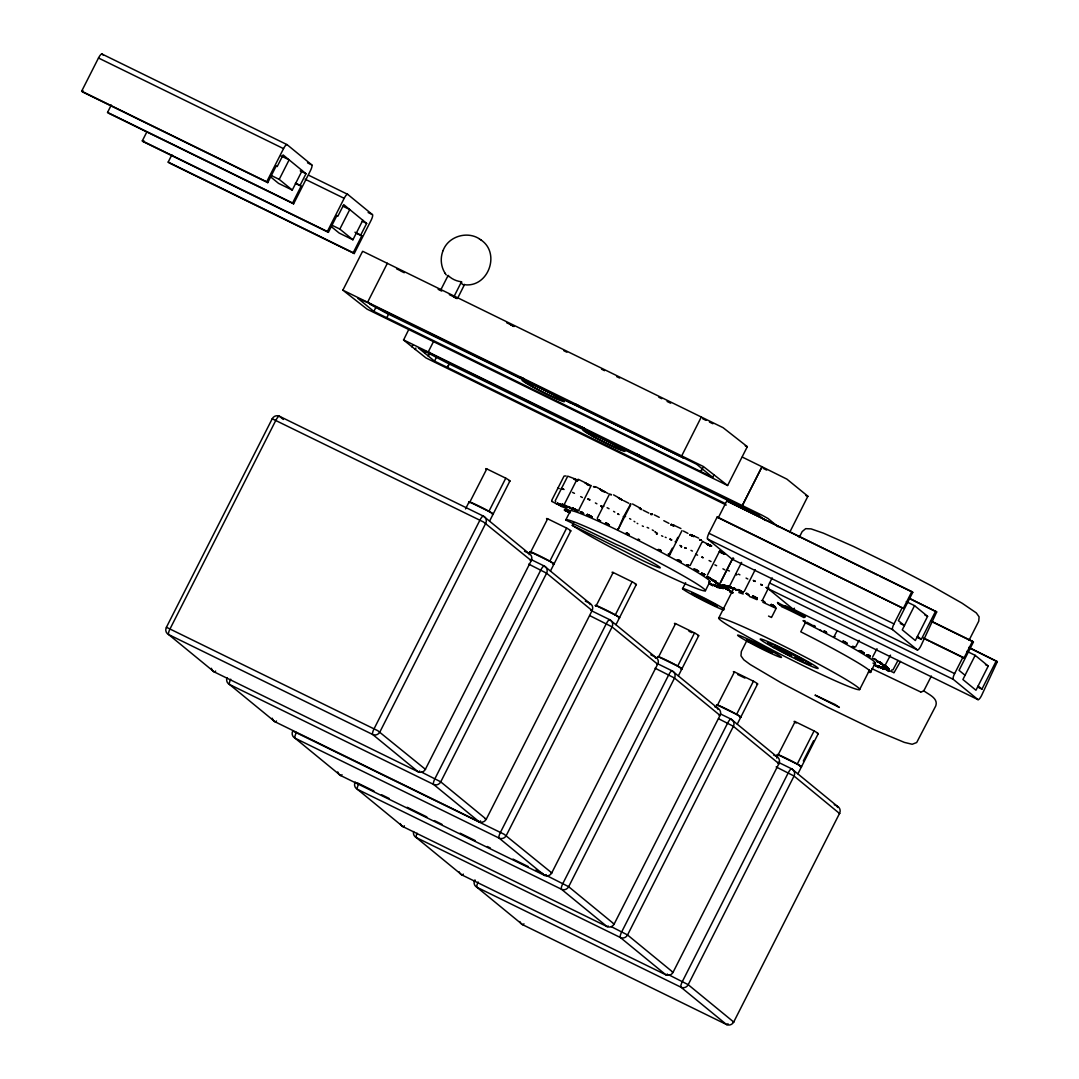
<?xml version="1.0" encoding="UTF-8"?>
<svg xmlns="http://www.w3.org/2000/svg" width="1079" height="1079" viewBox="0 0 1079 1079"><rect width="100%" height="100%" fill="white"/><g stroke="black" fill="none" stroke-linecap="round" stroke-linejoin="round"><path stroke-width="1.5" d="M617.93 528.723L618.024 529.668L623.837 516.288L630.837 503.731L630.244 504.298M669.493 555.226L668.683 555.415L669.735 554.957L681.982 530.598M720.57 582.593L733.046 557.803M803.289 620.56L805.352 622.731A78.268 4.37 26.9 0 1 872.978 663.086M555.712 501.843L555.253 500.71L567.743 476.149L575.174 478.982M564.519 503.933L576.914 479.521M741.597 562.375L729.917 585.452M465.669 284.856C488.827 286.569 500.4 253.012 481.14 240.077M775.302 606.857L776.111 608.408L771.512 617.471A78.268 4.37 26.9 0 0 768.531 616.069M744.24 591.44L755.206 569.712M443.159 250.436C440.016 257.827 440.812 266.715 445.209 273.432M579.207 511.001L578.843 509.935L591.225 485.51M815.238 695.2L835.227 704.574L839.341 707.433L815.238 695.213M869.081 656.167L870.308 656.855L868.716 655.992M443.091 250.557C448.257 236.395 467.072 230.731 479.413 238.864M597.24 518.298L609.622 493.872M618.267 529.29L630.662 504.878M675.818 541.469L677.814 537.369M702.537 541.105L690.142 565.517M719.733 550.829L707.352 575.255M720.125 583.024L732.52 558.612M762.637 599.803L768.72 587.515M293.609 203.837L292.598 203.014L301.122 186.195L300.097 185.345L306.004 173.706L283.103 154.931L277.195 166.571L276.278 165.829L267.754 182.648L82.705 92.025L81.667 91.175L98.486 58.01A5.449 1.335 -63.9 0 1 102.006 54.031L287.054 144.64L311.831 164.952A5.449 1.335 -63.9 0 1 310.428 170.671L293.609 203.837L108.561 113.214L107.549 112.391L111.285 105.027M82.705 92.025L83.231 90.973M308.661 175.23L347.694 194.341L372.471 214.654A5.449 1.335 -63.9 0 1 371.068 220.372L354.236 253.538L353.238 252.715L361.762 235.896L360.737 235.047L366.644 223.407L343.742 204.632L337.835 216.272L336.918 215.53L328.38 232.349L143.332 141.727L142.307 140.877L146.515 132.582M143.332 141.727L143.871 140.675M354.236 253.538L169.187 162.916L168.189 162.093L171.912 154.729M267.754 182.648L266.715 181.798L283.534 148.632A5.449 1.335 -63.9 0 1 287.054 144.64M302.174 170.563L292.274 190.079L279.218 179.384L289.118 159.854L280.864 155.821M328.38 232.349L327.355 231.499L344.174 198.334A5.449 1.335 -63.9 0 1 347.694 194.341M362.814 220.264L352.914 239.781L339.845 229.085L349.758 209.555L342.879 206.197M272.205 418.773L483.581 522.034L531.246 560.635L425.396 769.273A5.449 5.274 -50.7 0 1 418.193 771.809L214.168 671.893L168.648 634.573A5.449 5.274 -50.7 0 1 166.355 627.398L272.205 418.773A5.449 5.274 -50.7 0 1 279.407 416.238L483.446 516.153L528.966 553.46A5.449 5.274 -50.7 0 1 531.246 560.635L530.288 560.446M342.866 290.17L362.571 251.34L363.259 251.555L723.078 427.675L747.315 446.679L727.61 485.496L367.103 309.16L342.866 290.17L703.373 466.506L727.61 485.496M367.683 302.093L387.374 263.263M371.324 304.211L357.823 298.29L373.847 311.413L712.653 477.377L713.961 474.8M373.847 311.413L375.816 307.528M386.781 317.752L389.047 313.261M726.288 505.053L425.949 357.904L403.559 340.02L408.428 330.161M440.556 290.345L448.109 275.469A23.536 22.78 -50.7 0 0 461.502 281.754L461.502 281.848A23.603 5.786 -63.9 0 0 464.604 284.397L457.86 297.791M412.744 345.401L411.881 346.872M415.159 349.529L415.914 348.004M429.86 352.995L428.336 355.976L424.87 353.238L425.895 351.228M453.935 296.685L461.502 281.754M428.323 351.794L433.623 341.342M725.128 503.434L434.486 361.114L428.039 355.841L429.806 352.361M431.964 353.912L430.642 353.629L744.793 507.966L743.795 506.982M434.486 361.114L436.455 357.23M447.407 367.44L449.687 362.962M447.421 367.453L449.39 363.569M465.535 508.91L469.082 501.91M469.608 502.625A13.622 0.755 26.9 0 1 469.824 502.099L486.777 468.893L505.768 478.186A13.622 0.755 26.9 0 1 509.032 480.829L509.032 480.829M492.172 514.063A13.622 0.755 26.9 0 0 488.895 511.419L505.768 478.186M489.61 521.063L509.881 481.045M530.477 552.515A13.622 0.755 26.9 0 1 530.706 551.989L547.66 518.797L566.637 528.09A13.622 0.755 26.9 0 1 569.901 530.72M573.596 522.775L572.275 525.365L624.876 551.45A27.663 1.551 26.9 0 0 656.922 566.947A27.663 1.551 26.9 0 0 649.625 560.959A27.663 1.551 26.9 0 0 616.446 544.531L565.76 520.024L570.359 510.96A78.268 4.37 26.9 0 1 646.982 544.801A78.268 4.37 26.9 0 1 708.647 581.797M553.041 563.953L552.947 563.926A13.622 0.755 26.9 0 0 549.777 561.323L566.637 528.09M550.479 570.966L570.751 530.935M595.986 606.209A13.622 0.755 26.9 0 1 596.201 605.683L613.155 572.477L632.132 581.77A13.622 0.755 26.9 0 1 635.41 584.413L635.315 584.373M681.699 455.891L701.31 416.993M683.155 457.28L684.167 458.265L369.949 304.049L384.987 312.451L684.167 458.265M618.55 617.647A13.622 0.755 26.9 0 0 615.273 615.003L632.132 581.77M615.988 624.66L636.246 584.629M700.716 471.469L702.227 468.488M700.891 471.631L702.861 467.746M909.651 598.373L936.693 611.955L920.886 645.943A5.449 1.335 -63.9 0 1 917.366 649.936L732.317 559.313L707.541 539.001A5.449 1.335 -63.9 0 1 708.943 533.282L717.238 516.935L903.312 608.408L911.849 591.589L726.801 500.966L718.263 517.785L820.917 568.053M682.656 588.608L685.637 582.727M658.392 657.354A13.622 0.755 26.9 0 1 658.608 656.841L675.562 623.635L694.539 632.928A13.622 0.755 26.9 0 1 697.816 635.558L697.722 635.531M761.949 466.694L742.325 505.592L762.03 466.762L742.325 457.091M705.383 590.712L709.982 581.662M680.862 668.764L680.957 668.805A13.622 0.755 26.9 0 0 677.679 666.161L694.539 632.928M678.394 675.805L698.652 635.787M718.789 617.957L734.017 587.92M789.653 532.433L807.888 496.219L786.888 479.13L762.03 466.762M968.834 647.36L997.333 661.656L981.512 695.645A5.449 1.335 -63.9 0 1 977.992 699.637L792.944 609.015L768.181 588.702A5.449 1.335 -63.9 0 1 769.583 582.984L772.173 577.885M747.302 639.753L741.327 651.5L740.976 655.83L743.768 659.768L750.148 664.489L781.007 682.71L827.418 707.136L873.734 729.552L904.364 742.392L912.2 744.267L916.691 742.527L935.803 705.828C938.474 697.965 928.223 694.417 923.462 690.547M799.188 537.463L802.169 531.583L805.689 528.656L811.084 528.885L823.385 533.147L853.354 546.379L892.67 565.544L932.04 586.126L962.171 603.255L976.306 612.912L979.098 616.837L978.747 621.167L969.05 640.279M717.279 705.626A13.622 0.755 26.9 0 1 717.495 705.1L734.448 671.907L753.439 681.2A13.622 0.755 26.9 0 1 756.703 683.83M739.843 717.063L739.749 717.036A13.622 0.755 26.9 0 0 736.566 714.433L753.439 681.2M737.281 724.076L757.552 684.046M805.352 622.731L800.753 631.795A78.268 4.37 26.9 0 1 868.393 672.15M777.932 755.34A13.622 0.755 26.9 0 1 778.148 754.814L795.102 721.622L814.079 730.915A13.622 0.755 26.9 0 1 817.356 733.545M800.402 766.751L800.497 766.778A13.622 0.755 26.9 0 0 797.219 764.148L814.079 730.915M803.329 760.965L813.593 740.734M797.934 773.791L818.192 733.76M859.639 689.548A79.01 4.41 26.9 0 0 756.581 632.887A79.01 4.41 26.9 0 0 751.416 638.835A79.01 4.41 26.9 0 0 859.639 689.548L869.553 670.032M917.366 649.936L892.589 629.623A5.449 1.335 -63.9 0 1 893.992 623.905L902.287 607.558M870.483 672.406L875.082 663.342M911.849 591.589L912.767 592.331L898.402 620.641L904.431 625.577L902.273 629.826L915.329 640.535L927.589 616.352L914.533 605.643L906.279 601.61M914.533 605.643L904.431 625.577L900.304 623.554M916.975 637.284L921.304 639.415L935.668 611.105M921.007 692.044L923.718 691.005L931.366 676.047M977.992 699.637L953.229 679.325A5.449 1.335 -63.9 0 1 954.632 673.606L962.927 657.259L923.88 638.148M930.705 641.83L963.952 658.109L972.489 641.29L930.557 620.762M972.489 641.29L973.406 642.032L959.042 670.342L965.058 675.279L962.9 679.527L975.969 690.236L988.229 666.053L975.173 655.344L966.919 651.311M965.058 675.279L975.173 655.344M977.614 686.986L981.944 689.117L996.308 660.807M602.082 507.548C602.662 506.011 599.25 505.619 602.473 506.82M767.493 589.067C768.086 587.529 764.674 587.138 767.87 588.338M668.737 554.943L672.298 548.226M834.134 636.462L836.98 631.094M855.539 647.036L859.1 640.319M872.749 656.76L877.011 648.708M885.522 664.543L890.512 655.142M897.984 660.429L893.007 669.83L891.618 670.046M900.479 661.4L894.032 672.676M888.88 671.421L886.668 670.019L889.056 671.111M669.371 554.7L668.157 554.053L669.627 554.417M835.146 636.475L834.458 636.812M603.255 505.97L603.903 506.24M566.07 475.947L564.061 476.055L551.666 500.467L552.03 501.533M650.866 514.481L652.377 514.4L650.772 514.13M838.828 813.256L839.678 813.499M688.496 565.14L686.716 565.086L688.874 565.436L687.876 564.951M853.894 646.658L852.113 646.604L854.271 646.955L853.273 646.469M638.08 539.433L639.577 539.972L638.161 539.621M803.437 620.749L804.867 621.113M761.491 600.477L761.801 600.612M680.701 545.88L679.824 545.408M839.556 813.512L793.928 775.963L776.152 766.94M643.394 526.431L642.288 525.905M651.15 514.022L652.566 514.359L650.947 514.049M671.61 525.122L673.66 525.729L671.071 524.542L673.97 525.5L670.922 524.664L672.527 525.486M557.937 488.059L559.273 488.666M854.271 646.955L852.289 646.523M662.803 536.357L661.562 535.737M166.409 627.263L377.744 730.672L425.517 769.408L424.654 769.165M703.967 574.001L701.687 573.273L704.641 574.662L701.39 573.502L704.789 574.527L702.928 573.583M869.364 655.506L867.084 654.791L870.052 656.167L866.801 655.02L870.187 656.045L868.339 655.088M871.832 668.629L920.684 691.976M647.157 527.415L648.681 528.103M699.624 539.905L700.595 539.959M688.348 565.693L686.527 565.126L688.537 565.652M853.745 647.198L851.938 646.645L853.934 647.171M638.04 539.244L639.469 539.594M803.477 620.951L804.894 621.302M814.726 625.941L814.402 625.645M623.311 516.571L624.026 516.908M691.099 535.494L693.864 536.506L690.142 534.685L694.148 536.263L689.994 534.82L692.394 536.061M619.036 514.548L617.687 513.793L618.415 514.224M624.808 516.234L625.577 516.598M823.736 631.161L826.487 632.402M715.134 580.907L712.167 579.801L716.186 581.783L711.911 580.043L716.321 581.648L713.732 580.286M880.531 662.425L877.564 661.306L881.597 663.302L877.308 661.548L881.732 663.167L879.142 661.805M637.756 523.666L637.176 523.328M567.325 510.812L564.56 509.801L568.687 512.188L564.573 510.354M661.09 550.492L658.352 549.44L661.063 550.695M732.681 592.924L729.957 591.319L732.722 592.317M687.04 564.87L688.874 565.436M686.891 565.005L688.726 565.571M727.705 570.211L729.444 571.034M695.834 554.255L697.56 555.159M747.315 446.679L745.238 445.856M403.506 339.872L762.098 515.249L767.965 518.473L778.08 526.754M807.942 496.38L805.878 495.558M707.972 544.882L711.29 546.217L706.678 543.883L711.52 545.961L706.556 544.018L709.55 545.623M671.421 524.407L674.132 525.46L671.246 524.448M669.843 539.109L671.677 539.932L670.221 539.23M721.204 585.411L717.764 583.995L722.566 586.463L717.535 584.265L722.687 586.329L719.558 584.629M886.601 666.93L883.161 665.514L887.963 667.982L882.946 665.77L888.084 667.834L884.955 666.148M893.79 672.662L888.408 670.113M355.531 782.113L355.139 782.14A5.449 5.274 -50.7 0 0 357.419 789.315L402.939 826.635L606.978 926.537A5.449 5.274 -50.7 0 0 614.18 924.015L720.03 715.377A5.449 5.274 -50.7 0 0 717.737 708.202L672.217 670.895L657.111 663.491M486.683 468.866L486.777 468.893A13.622 0.755 26.9 0 0 486.467 469.378M547.566 518.756L547.66 518.797A13.622 0.755 26.9 0 0 547.336 519.282M726.909 587.974L723.591 586.639L728.46 589.147L723.55 586.828L728.527 588.972L725.263 587.192M469.824 502.099L488.895 511.419M613.155 572.477L613.061 572.45A13.622 0.755 26.9 0 0 612.845 572.962M530.706 551.989L549.777 561.323M675.562 623.635L675.467 623.595A13.622 0.755 26.9 0 0 675.252 624.121M734.354 671.866L734.448 671.907A13.622 0.755 26.9 0 0 734.138 672.392M795.007 721.581L795.102 721.622A13.622 0.755 26.9 0 0 796.221 723.011M717.495 705.113L736.566 714.433M778.148 754.814L797.219 764.148M562.645 488.814C564.573 489.745 562.24 488.666 563.063 489.003M654.373 514.899L659.242 517.327M650.624 514.265L651.338 514.602M666.161 537.571L665.244 537.221M721.096 552.65L724.737 554.215L719.572 551.504L724.926 553.945L719.464 551.652L722.863 553.514M704.29 574.783L701.229 573.542L704.479 574.743M677.41 559.974L681.294 561.808L677.464 560.149M721.784 587.205L718.074 585.587L723.348 588.379L717.913 585.87L723.443 588.23L718.074 585.587M561.08 504.783L557.438 503.219L562.618 506.321L557.317 503.704M726.477 586.288L722.836 584.737L728.015 587.826L722.714 585.209M572.531 492.402L574.473 493.346M628.464 533.903L626.683 533.013L628.868 534.671L626.373 533.242L629.017 534.537L627.681 533.404M846.705 642.787L842.834 641.101L846.664 642.976M475.326 880.194L474.679 880.127A5.449 5.274 -50.7 0 0 476.958 887.302L522.479 924.609L726.518 1024.524A5.449 5.274 -50.7 0 0 733.72 1022.002L839.57 813.364A5.449 5.274 -50.7 0 0 837.277 806.188L791.757 768.868L778.161 762.206M671.071 524.542L673.809 525.594M670.922 524.664L673.66 525.729M670.207 539.257L671.664 539.959M659.229 549.548L660.146 549.899M658.365 549.831L661.09 550.883M824.626 631.053L825.543 631.417M564.533 510.178L568.66 512.026L564.519 510.003L568.714 511.662L565.935 510.192M600.747 505.916L602.217 506.685M766.144 587.435L767.614 588.19M716.82 586.153L713.111 584.467L718.331 587.637L712.963 584.885L718.385 587.542L713.044 584.629L718.547 587.246L714.999 585.223M882.217 667.658L878.508 665.986L883.728 669.155L878.36 666.404L883.795 669.047L878.441 666.148L883.944 668.764L880.397 666.728M566.07 505.876L562.334 504.203L567.581 507.292L562.186 504.527L567.77 506.982L564.25 504.945M731.468 587.394L727.732 585.722L733.073 588.662L727.529 586.167M578.142 479.238L585.223 482.704M738.36 574.082L739.884 574.837M766.872 587.839L766.306 587.542M656.882 664.124L657.731 664.327A5.449 5.274 -50.7 0 0 655.331 657.044L609.81 619.737L591.683 610.849M778.175 763.541L779.038 763.784L733.275 726.248L718.52 718.708M613.438 923.907L614.275 924.163L568.539 886.614L546.23 875.366M672.325 972.179L673.188 972.422L627.438 934.886L611.159 926.605M732.978 1021.894L733.841 1022.137L688.078 984.601L668.791 974.836M690.466 534.537L694.283 536.209L690.29 534.591M701.687 573.273L704.789 574.527M701.552 573.408L704.641 574.662M867.084 654.791L870.187 656.045M866.801 655.02L870.052 656.167M576.119 509.679L572.558 508.02L577.467 511.028L572.356 508.317L577.575 510.906L572.45 508.182L575.013 509.625M608.421 524.192L605.872 522.937L609.257 525.149L605.589 523.18L608.92 525.298M741.516 591.198L737.955 589.539L742.986 592.411L737.753 589.835L743.094 592.263L739.803 590.28M773.818 605.697L771.269 604.442L774.655 606.668L770.986 604.699L774.493 606.762L771.134 604.591L773.063 605.602M712.046 579.936L716.186 581.783M674.469 525.513L680.903 528.535M563.049 489.03L564.047 489.515M656.572 533.161L657.394 533.579L656.437 534.024C658.837 533.876 654.778 532.284 657.084 533.444M590.577 515.924L587.408 514.413L591.764 517.043L587.286 514.562L589.66 515.762M755.974 597.442L752.805 595.918L757.161 598.562L752.683 596.08L755.057 597.28M587.799 498.889L589.822 499.887L588.298 499.105M753.708 580.623L755.219 581.406M719.073 715.188L720.138 715.512L674.388 677.976L655.101 668.211M550.816 872.668L551.895 872.992L504.109 834.256L292.733 730.982A5.449 5.274 -50.7 0 0 295.012 738.157L340.532 775.477L544.571 875.393A5.449 5.274 -50.7 0 0 551.774 872.857L657.624 664.219L611.982 626.818L589.673 615.583M693.945 568.984L698.666 571.182M859.343 650.502L864.036 652.862M709.065 560.527L711.061 561.552M715.876 581.932L711.776 580.097L716.038 581.878M519.889 376.854L523.76 378.5M584.4 428.201L577.939 425.463L583.928 428.606M485.078 818.88L486.373 819.325L440.637 781.776L421.349 772.011M722.687 586.329L717.656 584.144M706.961 543.722L711.641 545.893L706.812 543.776M753.695 580.637L755.206 581.419L753.209 580.381M690.142 534.685L693.999 536.371M689.994 534.82L693.864 536.506M678.704 559.92L679.999 560.473M677.396 559.785L681.267 561.471M844.102 641.425L845.396 641.992M842.807 641.492L846.664 643.165M590.658 610.121L592.236 610.674L546.487 573.138L528.697 564.115M722.917 568.808L724.805 569.806M719.464 551.652L724.845 554.067M706.839 576.604L712.046 579.329M872.237 658.123L877.443 660.847M564.56 509.801L568.714 511.662M564.519 510.003L568.673 511.851M712.167 579.801L716.321 581.648M729.957 591.319L732.722 592.546M732.722 593.086L729.984 591.872L731.98 592.803M877.564 661.306L881.732 663.167M877.308 661.548L881.597 663.302M694.552 536.25L698.612 538.084M692.435 551.072L690.978 550.371M557.33 503.569L562.658 506.186L557.371 503.394L562.806 505.862L559.286 503.893M722.728 585.074L728.055 587.704L722.768 584.912L728.204 587.381L724.683 585.411M722.31 586.639L717.441 584.332L722.31 586.639L720.448 585.789M887.707 668.144L882.838 665.851L887.842 668.09M520.591 377.677L523.288 378.904M707.204 543.749L702.672 541.604M684.747 547.606L686.042 548.199M722.431 552.529L719.787 551.315L725.007 553.851M357.149 782.801L373.941 791.001M706.678 543.883L711.412 546.082M706.556 544.018L711.29 546.217M695.577 569.307L697.169 570.036M693.945 569.159L698.639 571.357M715.202 582.134L720.651 584.885M860.988 650.812L862.566 651.554M883.364 664.934L880.599 663.652L886.142 666.242L880.68 663.477L886.048 666.404L883.283 665.096M629.61 518.581L630.824 519.269M714.837 564.83L716.618 565.693M652.282 529.924L653.604 530.666M562.253 504.379L567.675 507.143M727.651 585.897L732.978 588.797L727.651 585.897L733.167 588.5L729.647 586.463M730.915 591.157L725.466 588.406M723.591 586.639L728.527 588.972M717.535 584.265L722.444 586.571M723.523 587.003L728.419 589.458L723.55 587.165M723.146 588.581L717.845 585.964L723.24 588.5M883.161 665.514L888.084 667.834M883.054 665.662L887.963 667.982M577.616 480.816L575.067 479.143M613.573 494.87L618.227 497.446M731.926 592.654L729.917 591.508M632.537 503.96L638.93 507.454M628.828 503.259L623.473 500.562M687.957 533.39L683.439 531.03M562.321 506.415L557.061 503.65L562.253 506.577M570.359 510.96L563.238 506.995M718.466 585.196L723.834 587.799L718.56 585.034M886.574 668.022L889.123 669.466L883.863 666.714L889.231 669.317L883.701 666.957L888.894 669.695M675.103 541.766L675.953 542.265M719.693 551.382L724.926 553.945M562.105 488.935L561.269 488.45M727.502 570.454L726.639 569.914M708.714 577.076L710.468 577.926M874.111 658.581L875.865 659.444M727.651 588.095L722.39 585.344M730.766 591.373L725.371 588.648M886.479 668.171L883.768 666.849L889.002 669.6M98.486 58.01L283.534 148.632M307.502 162.821L311.831 164.952M300.232 170.873L306.004 173.706M305.141 179.222L344.174 198.334M368.128 212.523L372.471 214.654M295.767 183.228L300.097 185.345M295.349 183.363L301.122 186.195M270.964 175.337L279.218 179.384M362.301 221.276L366.644 223.407M292.274 190.079L278.517 183.349L270.209 176.538M81.667 91.175L266.715 181.798M354.951 232.214L360.737 235.047M355.989 233.064L361.762 235.896M107.549 112.391L292.598 203.014M331.59 225.039L339.845 229.085M352.914 239.781L339.157 233.051L330.835 226.239M142.307 140.877L327.355 231.499M396.573 268.819L399.594 270.289M449.323 294.648L456.862 298.343M506.59 322.688L514.13 326.384M563.858 350.729L566.88 352.213M601.542 369.18L604.55 370.663M616.608 376.571L619.629 378.041M658.81 397.234L661.818 398.704M702.591 418.692L706.03 420.378M709.456 422.064L712.895 423.737M400.188 270.748L404.247 272.731M438.141 289.334L441.702 291.074M453.558 296.887L457.118 298.627M510.502 324.766L514.063 326.505M667.078 401.442L670.639 403.182M168.189 162.093L353.238 252.715M763.231 468.394L766.656 470.08M682.832 457.469L696.629 464.253L712.653 477.377M865.061 568.97L726.801 500.966M866.504 569.685L878.063 575.35M879.506 576.051L912.767 592.331M909.233 598.508L936.693 611.955M924.838 615.003L927.589 616.352M931.474 621.504L973.406 642.032M822.36 568.754L880.181 597.078M881.637 597.779L903.312 608.408M969.873 648.209L997.333 661.656M985.478 664.704L988.229 666.053M708.943 533.282L893.992 623.905M923.476 638.282L929.262 641.115M707.541 539.001L892.589 629.623M769.583 582.984L954.632 673.606M609.042 508.722L607.113 507.71M768.181 588.702L953.229 679.325M688.955 631.242L691.882 632.672M524.434 551.248L528.966 553.46A5.449 1.335 -63.9 0 1 529.142 554.727M530.706 559.381L544.315 566.043L589.835 603.363A5.449 5.274 -50.7 0 1 592.115 610.539L486.278 819.177A5.449 5.274 -50.7 0 1 479.063 821.699L275.037 721.784L229.517 684.477A5.449 5.274 -50.7 0 1 227.062 677.666M737.631 674.51L744.928 678.084M596.296 605.71L615.273 615.003M585.304 601.138L589.835 603.363A5.449 1.335 -63.9 0 1 590.011 604.631M658.703 656.868L677.679 666.161M650.799 654.832L655.331 657.044A5.449 1.335 -63.9 0 1 655.519 658.311M714.716 706.718L717.737 708.202A5.449 1.335 -63.9 0 1 717.926 709.469M720.529 713.974L731.117 719.154L776.637 756.473A5.449 5.274 -50.7 0 1 778.917 763.649L673.067 972.287A5.449 5.274 -50.7 0 1 665.864 974.809L461.839 874.907L416.319 837.587A5.449 5.274 -50.7 0 1 413.608 831.545M773.616 754.99L776.637 756.473A5.449 1.335 -63.9 0 1 776.745 758.105M834.256 804.705L837.277 806.188A5.449 1.335 -63.9 0 1 837.466 807.456M381.494 794.697L389.047 798.393M407.188 807.281L426.839 816.897M434.392 820.606L441.945 824.302M460.086 833.177L475.192 840.581M487.29 846.502L490.311 847.986M512.984 859.086L528.09 866.491M535.656 870.187L543.209 873.882M575.12 479.049L577.831 480.371M575.12 509.477L577.697 510.745L574.406 508.762M585.196 483.082L590.321 485.806M732.897 588.905L727.583 586.045M567.5 507.4L562.132 504.648M557.438 503.219L562.806 505.862M722.836 584.737L728.204 587.381M557.371 503.394L562.725 506.038M722.768 584.912L728.123 587.556M717.994 585.749L723.348 588.379M668.94 523.342L663.801 520.698M588.284 499.132L589.808 499.914M881.799 667.092L886.628 669.519L881.921 666.943M716.402 585.587L721.109 588.149M648.87 513.105L643.232 510.259M564.317 506.199L559.61 503.637M820.283 630.109L821.321 630.635M882.582 664.205L884.416 665.136M880.545 663.801L885.967 666.552M717.184 582.7L719.005 583.618M727.448 588.999L729.269 589.916M725.412 588.541L730.834 591.292M725.007 585.142L729.687 587.866M723.55 586.828L728.433 589.323M723.496 588.176L719.99 586.315M600.018 489.461L604.496 491.943M754.936 597.415L757.013 598.67L752.562 596.201L757.296 598.413L754.477 596.606M589.067 515.088L591.899 516.895L587.165 514.683L591.616 517.151L589.539 515.897M574.986 479.278L577.697 480.654M746.075 578.074L747.801 578.991M580.664 496.596L582.39 497.513M727.732 585.722L733.167 588.5M562.334 504.203L567.77 506.982M878.508 665.986L883.944 668.764M562.186 504.527L567.581 507.292M878.441 666.148L883.863 668.926M713.111 584.467L718.547 587.246M713.044 584.629L718.466 587.408M878.239 667.078L879.115 667.726L874.273 664.961L878.077 667.146M608.111 493.548L604.28 491.431M574.851 404.166L579.113 406.028L575.215 403.937M635.491 453.868L639.753 455.729L635.855 453.639M709.159 583.253L713.003 585.465M885.846 667.294L887.599 668.225M883.863 666.714L889.123 669.466M609.096 525.244L605.427 523.248L609.406 525.014L607.248 523.49M724.265 585.897L726.019 586.828M722.364 585.492L727.57 588.352L722.364 585.627M718.371 585.344L723.604 588.082M558.855 504.392L560.621 505.309M556.966 503.987L562.199 506.725M720.839 588.338L716.173 585.789L720.974 588.271M733.113 587.826L736.957 590.213M567.716 506.321L571.546 508.695M618.469 497.972L621.99 500.049M590.348 485.644L585.25 482.812L590.334 485.51M586.787 484.35L588.514 485.267M760.776 584.454L762.3 585.263M595.379 502.949L596.889 503.785M770.986 604.699L774.803 606.519L772.645 605.009M737.955 589.539L743.094 592.263M737.847 589.7L742.986 592.411M572.45 508.182L577.697 510.745M572.356 508.317L577.467 511.028M756.865 598.737L752.427 596.282L757.013 598.67M591.467 517.219L587.03 514.764L591.616 517.151M557.034 504.244L551.706 501.236M772.915 605.724L774.655 606.668M595.918 486.831L599.897 489.003M573.65 479.049L577.278 480.883M883.647 667.645L885.225 668.508M881.691 667.227L886.372 669.776M726.639 585.614L728.204 586.477M718.25 586.14L719.828 586.989M559.596 503.799L564.29 506.483L559.623 503.947M593.369 486.723L595.015 487.263M712.666 585.627L708.876 583.442L712.841 585.573M604.496 491.768L600.018 489.165L604.456 491.619M601.462 490.675L602.959 491.511M752.805 595.918L757.296 598.413M752.683 596.08L757.161 598.562M587.408 514.413L591.899 516.895M587.286 514.562L591.764 517.043M613.587 511.365L614.774 512.066M746.182 593.207L748.907 595.095M580.785 511.689L583.51 513.577M564.304 399.756L570.413 402.764L565.774 399.958M624.943 449.457L631.053 452.465L626.413 449.66M626.373 533.242L628.868 534.671M876.161 665.23L877.443 665.972M874.556 664.772L878.4 666.984M734.408 588.149L735.703 588.891M710.764 583.712L712.046 584.454M569.011 506.644L570.292 507.373M641.614 509.558L639.254 507.858M621.976 499.86L618.415 497.648L621.909 499.698M771.269 604.442L774.803 606.519M605.872 522.937L609.406 525.014M605.737 523.072L609.257 525.149M593.882 486.454L595.19 487.236M634.061 521.292L634.843 521.804M813.687 625.591L814.672 626.467M747.059 593.342L747.976 593.909M581.662 511.824L582.566 512.404M764.728 602.176L763.298 600.922M599.331 520.671L597.901 519.404M640.076 508.978L640.859 509.49M626.683 533.013L629.017 534.537M611.483 494.654L610.633 494.303L610.984 494.991M479.332 238.823L481.409 240.266M655.533 532.136L654.953 531.664L655.951 532.554M814.281 626.589L813.31 625.726L814.483 626.548A27.245 1.524 26.9 0 0 806.809 622.192M962.927 657.259L963.952 658.109M917.487 636.273L921.304 639.415M978.127 685.974L981.944 689.117M765.281 520.523L757.269 513.955L735.055 503.893L445.614 362.153L418.463 347.991L424.87 353.238M717.238 516.935L718.263 517.785M805.487 616.149L803.626 615.448A82.813 4.626 26.9 0 0 799.418 613.358L796.734 611.726A31.129 1.74 26.9 0 0 794.387 610.188L785.445 605.805A31.156 1.74 26.9 0 0 785.431 606.182L784.689 606.142A82.813 4.626 26.9 0 0 780.724 604.24L777.5 602.433L780.616 605.602M102.006 54.031L103.557 55.299M283.318 419.434L279.407 416.238A5.449 1.335 -63.9 0 0 275.887 420.23L170.05 628.855A5.449 1.335 -63.9 0 0 168.648 634.573L372.673 734.489L418.193 771.809A5.449 1.335 -63.9 0 0 419.664 770.999M813.836 625.456L814.82 626.333M570.117 512.889L569.456 512.026M445.128 273.311L446.261 274.943M733.787 558.504A5.449 1.335 -63.9 0 1 732.317 559.313M794.414 608.205A5.449 1.335 -63.9 0 1 792.944 609.015M448.257 276.575A23.832 5.84 -63.9 0 1 448.109 275.469M565.76 520.024A78.268 4.37 26.9 0 1 661.238 563.697A78.268 4.37 26.9 0 1 686.419 584.332A78.268 4.37 26.9 0 1 572.275 525.365M738.859 592.587A78.268 4.37 26.9 0 1 743.215 594.03M749.312 596.404A78.268 4.37 26.9 0 1 756.972 599.668M762.853 602.284A78.268 4.37 26.9 0 1 776.111 608.408M778.148 603.97A79.01 4.41 26.9 0 1 805.123 617.228M781.344 606.56A27.245 1.524 26.9 0 1 804.044 617.647M723.685 610.134A24.52 1.362 26.9 0 1 690.142 593.612A24.52 1.362 26.9 0 1 691.437 591.872A24.52 1.362 26.9 0 1 724.427 609.136M478.145 882.015A5.449 1.335 -63.9 0 0 476.958 887.302L680.984 987.218L726.518 1024.524A5.449 1.335 -63.9 0 0 727.988 1023.715M519.849 921.547A5.449 5.274 -50.7 0 0 522.479 924.609A5.449 1.335 -63.9 0 0 523.949 923.799M778.525 755.543A13.487 0.755 26.9 0 1 789.383 759.832A13.487 0.755 26.9 0 1 800.416 766.603M417.074 833.231A5.449 1.335 -63.9 0 0 416.319 837.587L620.344 937.503L665.864 974.809A5.449 1.335 -63.9 0 0 667.335 974M459.195 871.832A5.449 5.274 -50.7 0 0 461.839 874.907A5.449 1.335 -63.9 0 0 463.309 874.098M717.265 705.41A13.487 0.755 26.9 0 1 729.161 710.346A13.487 0.755 26.9 0 1 740.1 716.995M658.649 657.34A13.487 0.755 26.9 0 1 670.693 662.29A13.487 0.755 26.9 0 1 680.498 668.481M358.821 783.597A5.449 1.335 -63.9 0 0 357.419 789.315L561.444 889.231L606.978 926.537A5.449 1.335 -63.9 0 0 608.192 925.998M400.309 823.56A5.449 5.274 -50.7 0 0 402.939 826.635A5.449 1.335 -63.9 0 0 404.409 825.826M296.415 732.439A5.449 1.335 -63.9 0 0 295.012 738.157L499.037 838.073L544.571 875.393A5.449 1.335 -63.9 0 0 546.041 874.583M337.767 771.876A5.449 5.274 -50.7 0 0 340.532 775.477A5.449 1.335 -63.9 0 0 342.003 774.668M596.242 606.182A13.487 0.755 26.9 0 1 607.437 610.701A13.487 0.755 26.9 0 1 618.793 617.579M531.461 552.974A13.487 0.755 26.9 0 1 541.496 556.791A13.487 0.755 26.9 0 1 552.974 563.777M230.704 679.19A5.449 1.335 -63.9 0 0 229.517 684.477L433.542 784.393L479.063 821.699A5.449 1.335 -63.9 0 0 480.533 820.89M272.259 718.196A5.449 5.274 -50.7 0 0 275.037 721.784A5.449 1.335 -63.9 0 0 276.507 720.988M211.39 668.292A5.449 5.274 -50.7 0 0 214.168 671.893A5.449 1.335 -63.9 0 0 215.638 671.084M469.864 502.598A13.487 0.755 26.9 0 1 480.627 506.901A13.487 0.755 26.9 0 1 492.685 514.076M681.523 546.257L681.362 547.107L681.523 546.257M600.558 520.928L598.292 519.903L600.571 520.955M479.926 520.132L374.076 728.77A5.449 1.335 -63.9 0 0 372.673 734.489A5.449 5.274 -50.7 0 0 379.875 731.967L485.725 523.328A5.449 5.274 -50.7 0 0 483.446 516.153A5.449 1.335 -63.9 0 0 479.926 520.132M540.795 570.036L434.945 778.66A5.449 1.335 -63.9 0 0 433.542 784.393A5.449 5.274 -50.7 0 0 440.745 781.857L546.594 573.219A5.449 5.274 -50.7 0 0 544.315 566.043A5.449 1.335 -63.9 0 0 540.795 570.036M606.29 623.716L500.454 832.354A5.449 1.335 -63.9 0 0 499.037 838.073A5.449 5.274 -50.7 0 0 506.253 835.551L612.103 626.912A5.449 5.274 -50.7 0 0 609.81 619.737A5.449 1.335 -63.9 0 0 606.29 623.716M668.697 674.874L562.86 883.512A5.449 1.335 -63.9 0 0 561.444 889.231A5.449 5.274 -50.7 0 0 568.66 886.695L674.51 678.071A5.449 5.274 -50.7 0 0 672.217 670.895A5.449 1.335 -63.9 0 0 668.697 674.874M727.597 723.146L621.747 931.784A5.449 1.335 -63.9 0 0 620.344 937.503A5.449 5.274 -50.7 0 0 627.546 934.967L733.396 726.329A5.449 5.274 -50.7 0 0 731.117 719.154A5.449 1.335 -63.9 0 0 727.597 723.146M788.236 772.861L682.387 981.485A5.449 1.335 -63.9 0 0 680.984 987.218A5.449 5.274 -50.7 0 0 688.2 984.682L794.05 776.044A5.449 5.274 -50.7 0 0 791.757 768.868A5.449 1.335 -63.9 0 0 788.236 772.861M804.974 621.491L803.558 621.14L804.974 621.491M700.5 539.797L699.529 539.527L701.337 540.08L700.5 539.797M661.144 551.059L658.433 550.02L661.144 551.059M826.541 632.577L823.83 631.525L826.541 632.577M869.701 656.302L866.626 655.061L869.701 656.302M685.381 547.889L684.733 547.633L686.055 548.172L685.381 547.889M846.691 643.327L842.874 641.654L846.691 643.327M881.287 663.45L877.173 661.616L881.287 663.45M702.456 557.384L701.66 557.034L703.265 557.749L702.456 557.384M864.05 653.011L859.37 650.839L864.05 653.011M712.019 579.463L706.799 576.914L712.019 579.463M727.718 587.934L722.458 585.169L727.718 587.934M720.489 585.142L715.094 582.417L720.489 585.142M799.485 658.244L775.666 646.577A16.077 0.904 26.9 0 0 789.922 655.115L791.527 656.437A24.251 1.349 26.9 0 1 768.828 642.949A24.251 1.349 26.9 0 1 804.583 660.456A24.251 1.349 26.9 0 1 796.262 658.756L794.67 657.435A16.077 0.904 26.9 0 0 799.485 658.244M736.768 574.716L735.838 574.257L736.768 574.716M885.387 667.834L883.566 666.93L886.925 668.764L885.387 667.834M742.743 592.627L737.658 589.93L742.865 592.546M577.346 511.109L572.261 508.425L577.346 511.109M736.984 590.361L733.194 588.163L736.984 590.361M571.587 508.843L567.783 506.658L571.587 508.843M762.287 585.29L760.789 584.427L762.287 585.29M774.317 606.816L770.824 604.766L774.317 606.816M748.961 595.257L746.29 593.571L748.961 595.257M583.564 513.739L580.88 512.053L583.564 513.739M640.4 508.425L639.186 507.683L641.492 509.194L640.4 508.425M628.504 534.806L626.198 533.296L628.504 534.806M764.809 602.352L763.433 601.3L764.809 602.352M599.411 520.847L598.022 519.781L599.411 520.847M592.25 435.97A23.684 1.322 26.9 0 0 624.984 451.359A23.684 1.322 26.9 0 0 594.421 434.513A23.684 1.322 26.9 0 0 592.25 435.97M593.72 436.563A20.69 1.16 26.9 0 0 622.313 449.997A20.69 1.16 26.9 0 0 595.608 435.282A20.69 1.16 26.9 0 0 593.72 436.563M531.61 386.269A23.684 1.322 26.9 0 0 564.344 401.658A23.684 1.322 26.9 0 0 533.781 384.798A23.684 1.322 26.9 0 0 531.61 386.269M533.08 386.862A20.69 1.16 26.9 0 0 561.673 400.296A20.69 1.16 26.9 0 0 534.982 385.581A20.69 1.16 26.9 0 0 533.08 386.862M773.71 647.629A32.424 1.807 26.9 0 0 818.111 668.44A32.424 1.807 26.9 0 0 775.828 645.188A32.424 1.807 26.9 0 0 773.71 647.629M697.047 596.66A14.31 0.796 26.9 0 0 717.211 606.223A14.31 0.796 26.9 0 0 699.3 596.255A14.31 0.796 26.9 0 0 697.047 596.66M747.949 641.708A24.52 1.362 26.9 0 0 781.452 657.408A24.52 1.362 26.9 0 0 749.379 639.78A24.52 1.362 26.9 0 0 747.949 641.708M752.629 643.516A14.31 0.796 26.9 0 0 772.443 652.849A14.31 0.796 26.9 0 0 754.046 642.693A14.31 0.796 26.9 0 0 752.629 643.516"/></g></svg>
